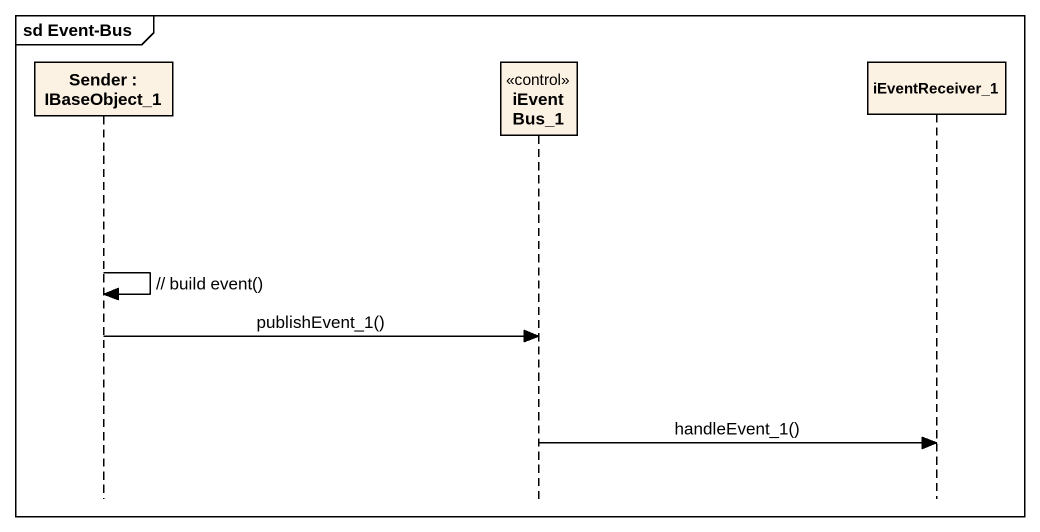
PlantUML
@startuml
mainframe sd Event-Bus
hide footbox
participant "Sender : IBaseObject_1" as Sender
participant iEventBus_1 <<control>>
participant iEventReceiver_1

Sender -> Sender : // build event()
Sender -> iEventBus_1 : publishEvent_1()
iEventBus_1 -> iEventReceiver_1 : handleEvent_1()
@enduml
